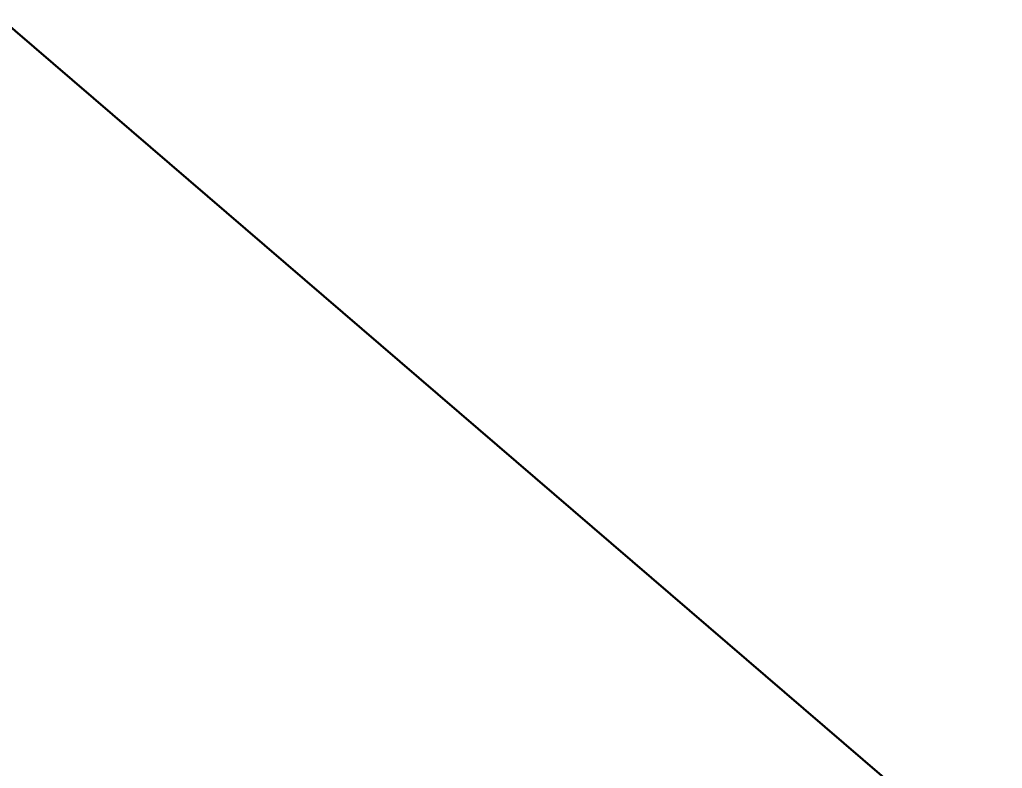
# Model space of a CAD drawing. Extents: x 383425 to 391668, y 6055101 to 6059545.
# Drawn here: x 388342.679 to 388343.558, y 6057654.048 to 6057654.719 of the extents above; entities that cross this region are included whole.
import ezdxf

# ---------------------------------------------------------------- set-up
doc = ezdxf.new("R2010")
doc.units = 0
doc.header["$LTSCALE"] = 5
doc.header["$PDMODE"] = 35
doc.header["$PDSIZE"] = 20
doc.linetypes.add('foc-ACCESSROAD', pattern=[3.75, 2.5, -1.25])
doc.layers.get('Defpoints').update_dxf_attribs({"color": 9})
doc.layers.add('F-AR', color=190, linetype='foc-ACCESSROAD')
doc.layers.add('F-RW', color=190, linetype='Continuous')
doc.layers.add('F-AR-T', color=190, linetype='Continuous', lineweight=9)
doc.styles.add('80CG', font='ARIALN.TTF', dxfattribs={"height": 10})
doc.dimstyles.new('Compass 5 000', dxfattribs={"dimscale": 5, "dimtxt": 9, "dimasz": 2, "dimexe": 0.2, "dimexo": 0.0625, "dimgap": 0.5, "dimtad": 0, "dimtih": 1, "dimtoh": 1, "dimzin": 0, "dimdsep": 46, "dimtxsty": '80CG', "dimcen": 0.1, "dimse1": 1, "dimse2": 1, "dimclrd": 256, "dimclrt": 256, "dimaunit": 1, "dimadec": 4, "dimazin": 0, "dimtfac": 0.06, "dimtofl": 0, "dimtmove": 0, "dimatfit": 1, "dimfxl": 0.2, "dimtolj": 1, "dimtzin": 0, "dimlwd": -1, "dimarcsym": 0})

# ---------------------------------------------------------------- blocks, each defined once
blk = doc.blocks.new('*D47')
at = {"layer": 'Defpoints', "color": 0, "transparency": 16777216}
for p in [(388317.57261, 6057675.13819), (388287.7618, 6057640.4142), (388348.03044, 6057588.6731)]:
    blk.add_point(p, dxfattribs=at)
at = {"layer": 'F-AR-T', "transparency": 16777216}
for p, q in [((388384.35514, 6057630.98454), (388390.86902, 6057638.57199)), ((388341.51656, 6057581.08566), (388328.72751, 6057566.18882)), ((388328.72751, 6057566.18882), (388318.72751, 6057566.18882))]:
    blk.add_line(p, q, dxfattribs=at)
for points in [[(388383.09056, 6057632.07019), (388385.61971, 6057629.89889), (388377.84125, 6057623.39709)], [(388340.25198, 6057582.1713), (388342.78113, 6057580.00001), (388348.03044, 6057588.6731)]]:
    blk.add_solid(points, dxfattribs=at)
at = {"layer": 'F-AR-T', "transparency": 16777216, "insert": (388278.9799, 6057566.18882), "char_height": 10, "attachment_point": 5, "style": '80CG'}
blk.add_mtext('\\A1;Weyerhaeuser\\P45.72 A/R \\PDLO 4508', dxfattribs=at)

msp = doc.modelspace()

# ---------------------------------------------------------------- linework, layer by layer
at = {"layer": 'F-AR', "flags": 128}
msp.add_lwpolyline([(384209.89444, 6059527.36376), (384231.45906, 6059425.61765), (384260.49606, 6059288.61909), (384272.4094, 6059245.83557), (384281.00201, 6059223.35326), (384293.50319, 6059199.29087), (384306.63334, 6059179.24618), (384328.29592, 6059153.89969), (384351.10855, 6059134.02663), (384364.25544, 6059122.57451), (384393.15114, 6059103.56053), (384426.46728, 6059087.09186), (384458.32918, 6059076.12861), (384459.36452, 6059075.91405), (384474.04775, 6059072.87046), (384505.93677, 6059066.25932), (385008.13617, 6059010.01357), (385067.21164, 6058999.82621), (385138.73515, 6058982.34447), (385149.35054, 6058979.23395), (385179.30167, 6058970.45734), (385288.29075, 6058938.52062), (385462.07048, 6058886.13145), (385482.63708, 6058879.93446), (385563.17177, 6058855.69083), (385589.6735, 6058847.71253), (385599.2647, 6058844.82557), (385713.73833, 6058810.58589), (385717.95198, 6058809.32544), (385724.12601, 6058807.47882), (385733.75664, 6058804.59849), (385737.87479, 6058803.3663), (385753.50445, 6058798.87651), (385902.87275, 6058755.96996), (385917.83132, 6058751.67322), (385924.59144, 6058749.73085), (385946.48406, 6058745.77087), (385965.67812, 6058742.29397), (385971.68137, 6058741.2522), (385976.04657, 6058740.88012), (386020.53831, 6058737.08832), (386074.12702, 6058737.23948), (386159.37065, 6058741.51114), (386179.01403, 6058742.54222), (386359.7766, 6058752.24883), (386360.16363, 6058752.27285), (386583.35061, 6058766.59655), (386700.54876, 6058770.26132), (386731.78194, 6058771.23826), (386795.32203, 6058768.00994), (386985.89159, 6058742.04652), (386994.57799, 6058740.10821), (387026.30938, 6058729.54065), (387057.5695, 6058715.93939), (387094.11105, 6058695.76397), (387148.21179, 6058656.52441), (387286.82405, 6058540.17855), (387362.90715, 6058476.86032), (387378.43028, 6058463.94072), (387428.52996, 6058422.66497), (387443.82134, 6058409.77285), (387462.69233, 6058393.66408), (388044.61967, 6057906.22333), (388098.09809, 6057861.34232), (388118.99512, 6057844.67523), (388130.76379, 6057834.93655), (388142.10106, 6057825.55467), (388202.12969, 6057775.28649), (388218.1834, 6057761.65508), (388224.60667, 6057756.19681), (388228.4562, 6057752.93223), (388229.6837, 6057751.87643), (388275.88043, 6057712.14715), (388362.84629, 6057637.36284), (388366.40189, 6057634.30556), (388392.33376, 6057609.60633), (388428.60759, 6057575.05736), (388463.91737, 6057538.76274), (388498.07715, 6057502.78683), (388789.99575, 6057238.85721), (388827.10324, 6057207.93326), (388843.16336, 6057194.55609), (389166.98775, 6056936.79629), (389219.37441, 6056895.09498), (389258.45647, 6056863.98435), (389261.66323, 6056861.43396), (389281.22414, 6056845.86278), (389555.51269, 6056627.53244), (389567.23982, 6056618.21509), (389578.71372, 6056609.06425), (389582.92619, 6056605.56818), (389594.53617, 6056595.93205), (389777.52374, 6056441.53513), (389930.34765, 6056312.77229), (389952.63096, 6056293.89817), (389982.19316, 6056268.85926), (390059.40286, 6056203.46209), (390114.76571, 6056159.16818), (390122.57176, 6056153.16646), (390137.77944, 6056143.40402), (390151.80048, 6056137.5657), (390174.17416, 6056132.58365), (390201.35064, 6056132.40436), (390219.89429, 6056137.25698), (390251.36597, 6056153.93726), (390296.25935, 6056184.6454), (390450.63468, 6056291.0076), (390476.86766, 6056307.67361), (390569.86887, 6056367.2342), (390664.90221, 6056427.61667), (390688.30679, 6056442.48768), (390779.47653, 6056502.47015), (390827.79339, 6056534.25902), (390879.42347, 6056567.68854)], dxfattribs=at)
at = {"layer": 'F-RW', "flags": 128}
msp.add_lwpolyline([(389555.51269, 6056627.53244), (389281.22414, 6056845.86278), (389261.66323, 6056861.43396), (389258.45647, 6056863.98435), (389219.37441, 6056895.09498), (389166.98775, 6056936.79629), (388843.16336, 6057194.55609), (388827.10324, 6057207.93326), (388789.99575, 6057238.85721), (388498.07715, 6057502.78683), (388463.91737, 6057538.76274), (388428.60759, 6057575.05736), (388392.33376, 6057609.60633), (388366.40189, 6057634.30556), (388362.84629, 6057637.36284), (388275.88043, 6057712.14715), (388229.6837, 6057751.87643), (388228.4562, 6057752.93223), (388224.60667, 6057756.19681), (388221.8384, 6057765.35201), (388221.07903, 6057765.98559), (388208.52866, 6057776.45945), (388149.0601, 6057826.08663)], dxfattribs=at)

# ---------------------------------------------------------------- dimensions: what is measured, and where the dimension line sits
at = {"layer": 'F-AR-T'}
dim = msp.add_linear_dim(base=(388348.03044, 6057588.6731), p1=(388317.57261, 6057675.13819), p2=(388287.7618, 6057640.4142), angle=229.35365, text='Weyerhaeuser\\P45.72 A/R \\PDLO 4508', dimstyle='Compass 5 000', dxfattribs=at)
dim.commit()
dim.dimension.update_dxf_attribs({"geometry": '*D47', "text_midpoint": (388278.9799, 6057566.18882), "dimtype": 161})

doc.saveas('drawing.dxf')
